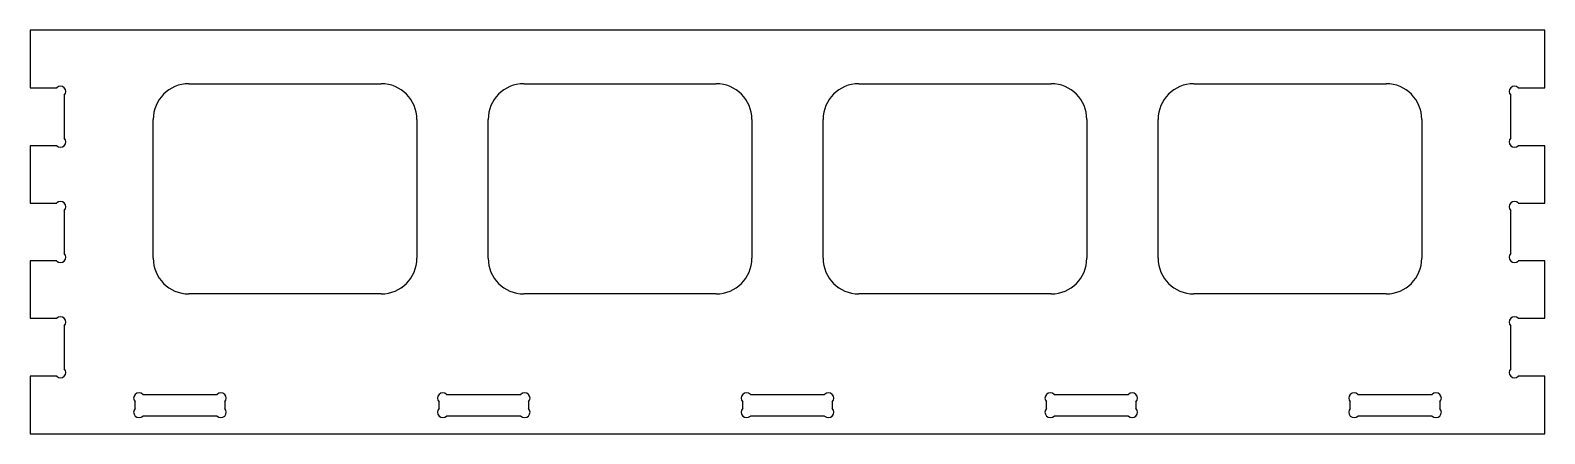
# Model space of a CAD drawing. Header units: millimetres. Extents: x 0 to 850, y 0 to 226.
import ezdxf

# ---------------------------------------------------------------- set-up
doc = ezdxf.new("R2010")
doc.units = ezdxf.units.MM
doc.layers.add('AUSSENKONTUR', color=1, linetype='Continuous')
doc.layers.add('INNENKONTUR', color=5, linetype='Continuous')

msp = doc.modelspace()

# ---------------------------------------------------------------- linework, layer by layer
at = {"layer": 'AUSSENKONTUR'}
for p, q in [((850, 226.5), (0, 226.5)), ((0, 226.5), (0, 194.24)), ((850, 194.24), (850, 226.5)), ((0, 194.24), (14.86, 194.24)), ((19.1, 190), (19.1, 165.93)), ((830.9, 165.93), (830.9, 190)), ((835.14, 194.24), (850, 194.24)), ((14.86, 161.69), (0, 161.69)), ((0, 161.69), (0, 129.53)), ((850, 161.69), (835.14, 161.69)), ((850, 129.53), (850, 161.69)), ((0, 129.53), (14.86, 129.53)), ((835.14, 129.53), (850, 129.53)), ((19.1, 125.29), (19.1, 101.21)), ((830.9, 101.21), (830.9, 125.29)), ((14.86, 96.97), (0, 96.97)), ((0, 96.97), (0, 64.81)), ((850, 96.97), (835.14, 96.97)), ((850, 64.81), (850, 96.97)), ((0, 64.81), (14.86, 64.81)), ((19.1, 60.57), (19.1, 36.5)), ((830.9, 36.5), (830.9, 60.57)), ((835.14, 64.81), (850, 64.81)), ((0, 32.26), (0, 0)), ((14.86, 32.26), (0, 32.26)), ((850, 32.26), (835.14, 32.26)), ((850, 0), (850, 32.26)), ((0, 0), (850, 0))]:
    msp.add_line(p, q, dxfattribs=at)
for centre, start, end in [((16.98, 192.12), -45, 135), ((833.02, 192.12), -315, -135), ((16.98, 163.81), -135, 45), ((833.02, 163.81), -225, -45), ((16.98, 127.41), -45, 135), ((833.02, 127.41), -315, -135), ((16.98, 99.09), -135, 45), ((833.02, 99.09), -225, -45), ((16.98, 62.69), -45, 135), ((833.02, 62.69), -315, -135), ((16.98, 34.38), -135, 45), ((833.02, 34.38), -225, -45)]:
    msp.add_arc(centre, 3, start, end, dxfattribs=at)
at = {"layer": 'INNENKONTUR'}
for p, q in [((89, 196.5), (197, 196.5)), ((277, 196.5), (385, 196.5)), ((465, 196.5), (573, 196.5)), ((653, 196.5), (761, 196.5)), ((69, 98.5), (69, 176.5)), ((217, 176.5), (217, 98.5)), ((257, 98.5), (257, 176.5)), ((405, 176.5), (405, 98.5)), ((445, 98.5), (445, 176.5)), ((593, 176.5), (593, 98.5)), ((633, 98.5), (633, 176.5)), ((781, 176.5), (781, 98.5)), ((197, 78.5), (89, 78.5)), ((385, 78.5), (277, 78.5)), ((573, 78.5), (465, 78.5)), ((761, 78.5), (653, 78.5)), ((58.9, 14.14), (58.9, 17.86)), ((63.14, 22.1), (104.86, 22.1)), ((109.1, 17.86), (109.1, 14.14)), ((229.4, 14.14), (229.4, 17.86)), ((233.64, 22.1), (275.36, 22.1)), ((279.6, 17.86), (279.6, 14.14)), ((399.9, 14.14), (399.9, 17.86)), ((404.14, 22.1), (445.86, 22.1)), ((450.1, 17.86), (450.1, 14.14)), ((570.4, 14.14), (570.4, 17.86)), ((574.64, 22.1), (616.36, 22.1)), ((620.6, 17.86), (620.6, 14.14)), ((740.9, 14.14), (740.9, 17.86)), ((745.14, 22.1), (786.86, 22.1)), ((791.1, 17.86), (791.1, 14.14)), ((104.86, 9.9), (63.14, 9.9)), ((275.36, 9.9), (233.64, 9.9)), ((445.86, 9.9), (404.14, 9.9)), ((616.36, 9.9), (574.64, 9.9)), ((786.86, 9.9), (745.14, 9.9))]:
    msp.add_line(p, q, dxfattribs=at)
for centre, radius, start, end in [((89, 176.5), 20, 90, 180), ((197, 176.5), 20, 0, 90), ((277, 176.5), 20, 90, 180), ((385, 176.5), 20, 0, 90), ((465, 176.5), 20, 90, 180), ((573, 176.5), 20, 0, 90), ((653, 176.5), 20, 90, 180), ((761, 176.5), 20, 0, 90), ((89, 98.5), 20, 180, 270), ((197, 98.5), 20, 270, 360), ((277, 98.5), 20, 180, 270), ((385, 98.5), 20, 270, 360), ((465, 98.5), 20, 180, 270), ((573, 98.5), 20, 270, 360), ((653, 98.5), 20, 180, 270), ((761, 98.5), 20, 270, 360), ((61.02, 19.98), 3, -315, -135), ((106.98, 19.98), 3, -45, 135), ((231.52, 19.98), 3, -315, -135), ((277.48, 19.98), 3, -45, 135), ((402.02, 19.98), 3, -315, -135), ((447.98, 19.98), 3, -45, 135), ((572.52, 19.98), 3, -315, -135), ((618.48, 19.98), 3, -45, 135), ((743.02, 19.98), 3, -315, -135), ((788.98, 19.98), 3, -45, 135), ((61.02, 12.02), 3, -225, -45), ((106.98, 12.02), 3, -135, 45), ((231.52, 12.02), 3, -225, -45), ((277.48, 12.02), 3, -135, 45), ((402.02, 12.02), 3, -225, -45), ((447.98, 12.02), 3, -135, 45), ((572.52, 12.02), 3, -225, -45), ((618.48, 12.02), 3, -135, 45), ((743.02, 12.02), 3, -225, -45), ((788.98, 12.02), 3, -135, 45)]:
    msp.add_arc(centre, radius, start, end, dxfattribs=at)

doc.saveas('drawing.dxf')
